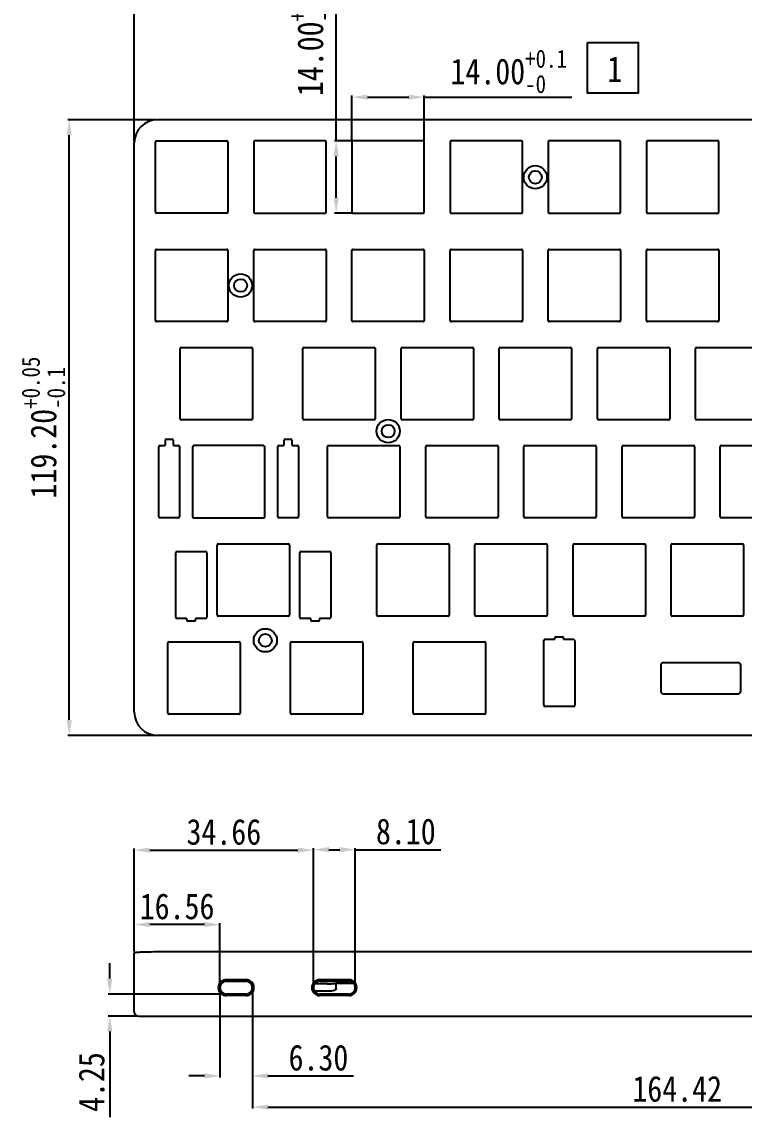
# Model space of a CAD drawing. Header units: millimetres. Extents: x 217 to 1040, y -1066 to -424.
# Drawn here: x 393.5 to 533.3, y -780.6 to -568.6 of the extents above; entities that cross this region are included whole.
import ezdxf

# ---------------------------------------------------------------- set-up
doc = ezdxf.new("R2010")
doc.units = ezdxf.units.MM
doc.header["$PDMODE"] = 3
doc.header["$PDSIZE"] = 8
doc.layers.get('0').update_dxf_attribs({"linetype": 'CONTINUOUS'})
doc.layers.get('Defpoints').update_dxf_attribs({"linetype": 'CONTINUOUS'})
doc.layers.add('标注尺寸', color=2, linetype='CONTINUOUS')
doc.styles.get("Standard").update_dxf_attribs({"font": '', "width": 0.85, "height": 5})
doc.styles.get('Standard').set_extended_font_data('SimSun')
doc.dimstyles.get("Standard").update_dxf_attribs({"dimtxt": 5, "dimasz": 3, "dimexe": 0.3, "dimexo": 0.3, "dimgap": 1, "dimtad": 1, "dimzin": 1, "dimdsep": 46, "dimtxsty": 'Standard', "dimcen": 0.09, "dimclrd": 3, "dimclre": 3, "dimclrt": 3, "dimadec": 0, "dimazin": 2, "dimtp": 0.01, "dimtm": 0.01, "dimtfac": 1, "dimtofl": 0, "dimtmove": 0, "dimatfit": 3, "dimfxl": 0, "dimtolj": 1, "dimarcsym": 0})

# ---------------------------------------------------------------- blocks, each defined once
blk = doc.blocks.new('*D24')
at = {"layer": 'Defpoints', "color": 0}
for p in [(415.25, -743.35), (415.25, -748.85), (431.81, -755.57)]:
    blk.add_point(p, dxfattribs=at)
at = {"layer": '标注尺寸', "color": 3, "lineweight": -2}
for p, q in [((415.25, -748.55), (415.25, -743.05)), ((428.81, -743.35), (418.25, -743.35)), ((431.81, -755.27), (431.81, -743.05))]:
    blk.add_line(p, q, dxfattribs=at)
at = {"layer": '标注尺寸', "color": 3}
for points in [[(418.25, -742.85), (418.25, -743.85), (415.25, -743.35)], [(428.81, -742.85), (428.81, -743.85), (431.81, -743.35)]]:
    blk.add_solid(points, dxfattribs=at)
at = {"layer": '标注尺寸', "color": 3, "insert": (423.53, -739.85), "char_height": 5, "attachment_point": 5}
blk.add_mtext('\\A1;16.56', dxfattribs=at)
blk = doc.blocks.new('*D25')
at = {"layer": 'Defpoints', "color": 0}
for p in [(433.06, -756.82), (410.5, -761.07), (416.05, -761.07)]:
    blk.add_point(p, dxfattribs=at)
at = {"layer": '标注尺寸', "color": 3, "lineweight": -2}
for p, q in [((410.5, -753.82), (410.5, -750.82)), ((432.76, -756.82), (410.2, -756.82)), ((415.75, -761.07), (410.2, -761.07)), ((410.5, -764.07), (410.5, -780.63))]:
    blk.add_line(p, q, dxfattribs=at)
at = {"layer": '标注尺寸', "color": 3}
for points in [[(410, -753.82), (411, -753.82), (410.5, -756.82)], [(410, -764.07), (411, -764.07), (410.5, -761.07)]]:
    blk.add_solid(points, dxfattribs=at)
at = {"layer": '标注尺寸', "color": 3, "insert": (407, -773.85), "char_height": 5, "attachment_point": 5, "rotation": 90}
blk.add_mtext('\\A1;4.25', dxfattribs=at)
blk = doc.blocks.new('*D26')
at = {"layer": 'Defpoints', "color": 0}
for p in [(431.81, -755.57), (438.11, -755.57), (438.11, -772.65)]:
    blk.add_point(p, dxfattribs=at)
at = {"layer": '标注尺寸', "color": 3, "lineweight": -2}
for p, q in [((431.81, -755.87), (431.81, -772.95)), ((438.11, -755.87), (438.11, -772.95)), ((428.81, -772.65), (425.81, -772.65)), ((441.11, -772.65), (457.67, -772.65))]:
    blk.add_line(p, q, dxfattribs=at)
at = {"layer": '标注尺寸', "color": 3}
for points in [[(428.81, -772.15), (428.81, -773.15), (431.81, -772.65)], [(441.11, -772.15), (441.11, -773.15), (438.11, -772.65)]]:
    blk.add_solid(points, dxfattribs=at)
at = {"layer": '标注尺寸', "color": 3, "insert": (450.89, -769.15), "char_height": 5, "attachment_point": 5}
blk.add_mtext('\\A1;6.30', dxfattribs=at)
blk = doc.blocks.new('*D27')
at = {"layer": 'Defpoints', "color": 0}
for p in [(449.91, -728.93), (415.25, -748.85), (449.91, -755.57)]:
    blk.add_point(p, dxfattribs=at)
at = {"layer": '标注尺寸', "color": 3, "lineweight": -2}
for p, q in [((415.25, -748.55), (415.25, -728.63)), ((418.25, -728.93), (446.91, -728.93)), ((449.91, -755.27), (449.91, -728.63))]:
    blk.add_line(p, q, dxfattribs=at)
at = {"layer": '标注尺寸', "color": 3}
for points in [[(418.25, -728.43), (418.25, -729.43), (415.25, -728.93)], [(446.91, -728.43), (446.91, -729.43), (449.91, -728.93)]]:
    blk.add_solid(points, dxfattribs=at)
at = {"layer": '标注尺寸', "color": 3, "insert": (432.58, -725.43), "char_height": 5, "attachment_point": 5}
blk.add_mtext('\\A1;34.66', dxfattribs=at)
blk = doc.blocks.new('*D28')
at = {"layer": 'Defpoints', "color": 0}
for p in [(458.01, -728.85), (449.91, -755.57), (458.01, -755.57)]:
    blk.add_point(p, dxfattribs=at)
at = {"layer": '标注尺寸', "color": 3, "lineweight": -2}
for p, q in [((449.91, -755.27), (449.91, -728.55)), ((452.91, -728.85), (455.01, -728.85)), ((458.01, -755.27), (458.01, -728.55)), ((458.01, -728.85), (474.59, -728.85))]:
    blk.add_line(p, q, dxfattribs=at)
at = {"layer": '标注尺寸', "color": 3}
for points in [[(452.91, -728.35), (452.91, -729.35), (449.91, -728.85)], [(455.01, -728.35), (455.01, -729.35), (458.01, -728.85)]]:
    blk.add_solid(points, dxfattribs=at)
at = {"layer": '标注尺寸', "color": 3, "insert": (467.8, -725.35), "char_height": 5, "attachment_point": 5}
blk.add_mtext('\\A1;8.10', dxfattribs=at)
blk = doc.blocks.new('*D32')
at = {"layer": 'Defpoints', "color": 0}
for p in [(471.36, -583.16), (457.36, -591.82), (471.36, -591.82)]:
    blk.add_point(p, dxfattribs=at)
at = {"layer": '标注尺寸', "color": 3, "lineweight": -2}
for p, q in [((457.36, -591.52), (457.36, -582.86)), ((471.36, -591.52), (471.36, -582.86)), ((460.36, -583.16), (468.36, -583.16)), ((471.36, -583.16), (499.91, -583.16))]:
    blk.add_line(p, q, dxfattribs=at)
at = {"layer": '标注尺寸', "color": 3}
for points in [[(460.36, -582.66), (460.36, -583.66), (457.36, -583.16)], [(468.36, -582.66), (468.36, -583.66), (471.36, -583.16)]]:
    blk.add_solid(points, dxfattribs=at)
at = {"layer": '标注尺寸', "color": 3, "insert": (487.71, -578.16), "char_height": 5, "attachment_point": 5}
blk.add_mtext('\\A1;14.00{\\H0.7x;\\S+0.1^ -0;}', dxfattribs=at)
blk = doc.blocks.new('*D33')
at = {"layer": 'Defpoints', "color": 0}
for p in [(454.31, -591.62), (457.56, -591.62), (457.56, -605.62)]:
    blk.add_point(p, dxfattribs=at)
at = {"layer": '标注尺寸', "color": 3, "lineweight": -2}
for p, q in [((454.31, -591.62), (454.31, -559.47)), ((457.26, -591.62), (454.01, -591.62)), ((454.31, -602.62), (454.31, -594.62)), ((457.26, -605.62), (454.01, -605.62))]:
    blk.add_line(p, q, dxfattribs=at)
at = {"layer": '标注尺寸', "color": 3}
for points in [[(453.81, -594.62), (454.81, -594.62), (454.31, -591.62)], [(453.81, -602.62), (454.81, -602.62), (454.31, -605.62)]]:
    blk.add_solid(points, dxfattribs=at)
at = {"layer": '标注尺寸', "color": 3, "insert": (449.3, -571.67), "char_height": 5, "attachment_point": 5, "rotation": 90}
blk.add_mtext('\\A1;14.00{\\H0.7x;\\S+0.1^ -0;}', dxfattribs=at)
blk = doc.blocks.new('*D34')
at = {"layer": 'Defpoints', "color": 0}
for p in [(402.66, -587.52), (419.75, -587.52), (419.75, -706.72)]:
    blk.add_point(p, dxfattribs=at)
at = {"layer": '标注尺寸', "color": 3, "lineweight": -2}
for p, q in [((419.45, -587.52), (402.36, -587.52)), ((402.66, -703.72), (402.66, -590.52)), ((419.45, -706.72), (402.36, -706.72))]:
    blk.add_line(p, q, dxfattribs=at)
at = {"layer": '标注尺寸', "color": 3}
for points in [[(402.16, -590.52), (403.16, -590.52), (402.66, -587.52)], [(402.16, -703.72), (403.16, -703.72), (402.66, -706.72)]]:
    blk.add_solid(points, dxfattribs=at)
at = {"layer": '标注尺寸', "color": 3, "insert": (397.66, -647.12), "char_height": 5, "attachment_point": 5, "rotation": 90}
blk.add_mtext('\\A1;119.20{\\H0.7x;\\S+0.05^ -0.1;}', dxfattribs=at)
blk = doc.blocks.new('*D36')
at = {"layer": 'Defpoints', "color": 0}
for p in [(802.46, -561.35), (415.25, -592.02), (802.46, -592.02)]:
    blk.add_point(p, dxfattribs=at)
at = {"layer": '标注尺寸', "color": 3, "lineweight": -2}
for p, q in [((415.25, -591.72), (415.25, -561.05)), ((418.25, -561.35), (799.46, -561.35)), ((802.46, -591.72), (802.46, -561.05))]:
    blk.add_line(p, q, dxfattribs=at)
at = {"layer": '标注尺寸', "color": 3}
for points in [[(418.25, -560.85), (418.25, -561.85), (415.25, -561.35)], [(799.46, -560.85), (799.46, -561.85), (802.46, -561.35)]]:
    blk.add_solid(points, dxfattribs=at)
at = {"layer": '标注尺寸', "color": 3, "insert": (608.86, -556.34), "char_height": 5, "attachment_point": 5}
blk.add_mtext('\\A1;387.21{\\H0.7x;\\S+0.05^ -0.1;}', dxfattribs=at)
blk = doc.blocks.new('*D75')
at = {"layer": 'Defpoints', "color": 0}
for p in [(438.11, -755.57), (602.53, -756.07), (602.53, -778.69)]:
    blk.add_point(p, dxfattribs=at)
at = {"layer": '标注尺寸', "color": 3, "lineweight": -2}
for p, q in [((438.11, -755.87), (438.11, -778.99)), ((602.53, -756.37), (602.53, -778.99)), ((441.11, -778.69), (599.53, -778.69))]:
    blk.add_line(p, q, dxfattribs=at)
at = {"layer": '标注尺寸', "color": 3}
for points in [[(441.11, -778.19), (441.11, -779.19), (438.11, -778.69)], [(599.53, -778.19), (599.53, -779.19), (602.53, -778.69)]]:
    blk.add_solid(points, dxfattribs=at)
at = {"layer": '标注尺寸', "color": 3, "insert": (520.32, -775.19), "char_height": 5, "attachment_point": 5}
blk.add_mtext('\\A1;164.42', dxfattribs=at)

msp = doc.modelspace()

# ---------------------------------------------------------------- linework, layer by layer
at = {"color": 7, "linetype": 'Continuous'}
for p, q in [((797.964, -587.518), (419.753, -587.518)), ((415.253, -702.218), (415.253, -592.018)), ((419.358, -605.418), (419.358, -591.818)), ((419.558, -591.618), (433.158, -591.618)), ((433.358, -591.818), (433.358, -605.418)), ((438.358, -591.818), (438.358, -605.418)), ((452.158, -591.618), (438.558, -591.618)), ((452.358, -605.418), (452.358, -591.818)), ((457.358, -591.818), (457.358, -605.418)), ((471.158, -591.618), (457.558, -591.618)), ((471.358, -605.418), (471.358, -591.818)), ((476.358, -591.818), (476.358, -605.418)), ((490.158, -591.618), (476.558, -591.618)), ((490.358, -605.418), (490.358, -591.818)), ((495.358, -591.818), (495.358, -605.418)), ((509.158, -591.618), (495.558, -591.618)), ((509.358, -605.418), (509.358, -591.818)), ((514.358, -591.818), (514.358, -605.418)), ((528.158, -591.618), (514.558, -591.618)), ((528.358, -605.418), (528.358, -591.818)), ((433.158, -605.618), (419.558, -605.618)), ((438.558, -605.618), (452.158, -605.618)), ((457.558, -605.618), (471.158, -605.618)), ((476.558, -605.618), (490.158, -605.618)), ((495.558, -605.618), (509.158, -605.618)), ((514.558, -605.618), (528.158, -605.618)), ((419.558, -612.618), (433.158, -612.618)), ((438.558, -612.618), (452.158, -612.618)), ((457.558, -612.618), (471.158, -612.618)), ((476.558, -612.618), (490.158, -612.618)), ((495.558, -612.618), (509.158, -612.618)), ((514.558, -612.618), (528.158, -612.618)), ((419.358, -626.418), (419.358, -612.818)), ((433.358, -612.818), (433.358, -626.418)), ((438.358, -626.418), (438.358, -612.818)), ((452.358, -612.818), (452.358, -626.418)), ((457.358, -626.418), (457.358, -612.818)), ((471.358, -612.818), (471.358, -626.418)), ((476.358, -626.418), (476.358, -612.818)), ((490.358, -612.818), (490.358, -626.418)), ((495.358, -626.418), (495.358, -612.818)), ((509.358, -612.818), (509.358, -626.418)), ((514.358, -626.418), (514.358, -612.818)), ((528.358, -612.818), (528.358, -626.418)), ((433.158, -626.618), (419.558, -626.618)), ((452.158, -626.618), (438.558, -626.618)), ((471.158, -626.618), (457.558, -626.618)), ((490.158, -626.618), (476.558, -626.618)), ((509.158, -626.618), (495.558, -626.618)), ((528.158, -626.618), (514.558, -626.618)), ((424.123, -645.418), (424.123, -631.818)), ((424.323, -631.618), (437.923, -631.618)), ((438.123, -631.818), (438.123, -645.418)), ((447.888, -645.418), (447.888, -631.818)), ((448.088, -631.618), (461.688, -631.618)), ((461.888, -631.818), (461.888, -645.418)), ((466.888, -645.418), (466.888, -631.818)), ((467.088, -631.618), (480.688, -631.618)), ((480.888, -631.818), (480.888, -645.418)), ((485.888, -645.418), (485.888, -631.818)), ((486.088, -631.618), (499.688, -631.618)), ((499.888, -631.818), (499.888, -645.418)), ((504.888, -645.418), (504.888, -631.818)), ((505.088, -631.618), (518.688, -631.618)), ((518.888, -631.818), (518.888, -645.418)), ((523.888, -645.418), (523.888, -631.818)), ((524.088, -631.618), (537.688, -631.618)), ((437.923, -645.618), (424.323, -645.618)), ((461.688, -645.618), (448.088, -645.618)), ((480.688, -645.618), (467.088, -645.618)), ((499.688, -645.618), (486.088, -645.618)), ((518.688, -645.618), (505.088, -645.618)), ((537.688, -645.618), (524.088, -645.618)), ((420.008, -664.418), (420.008, -650.818)), ((420.208, -650.618), (421.058, -650.618)), ((421.258, -650.418), (421.258, -649.568)), ((421.458, -649.368), (422.558, -649.368)), ((422.758, -649.568), (422.758, -650.418)), ((422.958, -650.618), (423.808, -650.618)), ((424.008, -650.818), (424.008, -664.418)), ((426.508, -650.888), (426.508, -664.348)), ((440.238, -650.618), (426.778, -650.618)), ((440.508, -664.348), (440.508, -650.888)), ((443.008, -664.418), (443.008, -650.818)), ((443.208, -650.618), (444.058, -650.618)), ((444.258, -650.418), (444.258, -649.568)), ((444.458, -649.368), (445.558, -649.368)), ((445.758, -649.568), (445.758, -650.418)), ((445.958, -650.618), (446.808, -650.618)), ((447.008, -650.818), (447.008, -664.418)), ((452.658, -664.418), (452.658, -650.818)), ((452.858, -650.618), (466.458, -650.618)), ((466.658, -650.818), (466.658, -664.418)), ((471.658, -664.418), (471.658, -650.818)), ((471.858, -650.618), (485.458, -650.618)), ((485.658, -650.818), (485.658, -664.418)), ((490.658, -664.418), (490.658, -650.818)), ((490.858, -650.618), (504.458, -650.618)), ((504.658, -650.818), (504.658, -664.418)), ((509.658, -664.418), (509.658, -650.818)), ((509.858, -650.618), (523.458, -650.618)), ((523.658, -650.818), (523.658, -664.418)), ((528.658, -664.418), (528.658, -650.818)), ((528.858, -650.618), (542.458, -650.618)), ((423.808, -664.618), (420.208, -664.618)), ((426.778, -664.618), (440.238, -664.618)), ((446.808, -664.618), (443.208, -664.618)), ((466.458, -664.618), (452.858, -664.618)), ((485.458, -664.618), (471.858, -664.618)), ((504.458, -664.618), (490.858, -664.618)), ((523.458, -664.618), (509.858, -664.618)), ((542.458, -664.618), (528.858, -664.618)), ((431.258, -683.368), (431.258, -669.868)), ((431.508, -669.618), (445.008, -669.618)), ((445.258, -669.868), (445.258, -683.368)), ((462.168, -683.418), (462.168, -669.818)), ((462.368, -669.618), (475.968, -669.618)), ((476.168, -669.818), (476.168, -683.418)), ((481.168, -683.418), (481.168, -669.818)), ((481.368, -669.618), (494.968, -669.618)), ((495.168, -669.818), (495.168, -683.418)), ((500.168, -683.418), (500.168, -669.818)), ((500.368, -669.618), (513.968, -669.618)), ((514.168, -669.818), (514.168, -683.418)), ((519.168, -683.418), (519.168, -669.818)), ((519.368, -669.618), (532.968, -669.618)), ((533.168, -669.818), (533.168, -683.418)), ((423.258, -683.868), (423.258, -671.368)), ((423.508, -671.118), (429.008, -671.118)), ((429.258, -671.368), (429.258, -683.868)), ((447.258, -683.868), (447.258, -671.368)), ((447.508, -671.118), (453.008, -671.118)), ((453.258, -671.368), (453.258, -683.868)), ((425.408, -684.118), (423.508, -684.118)), ((425.408, -684.368), (425.408, -684.118)), ((426.858, -684.618), (425.658, -684.618)), ((427.108, -684.118), (427.108, -684.368)), ((429.008, -684.118), (427.108, -684.118)), ((445.008, -683.618), (431.508, -683.618)), ((449.408, -684.118), (447.508, -684.118)), ((449.408, -684.368), (449.408, -684.118)), ((450.858, -684.618), (449.658, -684.618)), ((451.108, -684.118), (451.108, -684.368)), ((453.008, -684.118), (451.108, -684.118)), ((475.968, -683.618), (462.368, -683.618)), ((494.968, -683.618), (481.368, -683.618)), ((513.968, -683.618), (500.368, -683.618)), ((532.968, -683.618), (519.368, -683.618)), ((421.728, -702.418), (421.728, -688.818)), ((421.928, -688.618), (435.528, -688.618)), ((435.728, -688.818), (435.728, -702.418)), ((445.488, -702.418), (445.488, -688.818)), ((445.688, -688.618), (459.288, -688.618)), ((459.488, -688.818), (459.488, -702.418)), ((469.248, -702.418), (469.248, -688.818)), ((469.448, -688.618), (483.048, -688.618)), ((483.248, -688.818), (483.248, -702.418)), ((494.483, -700.868), (494.483, -688.368)), ((494.733, -688.118), (496.633, -688.118)), ((496.633, -688.118), (496.633, -687.868)), ((496.883, -687.618), (498.083, -687.618)), ((498.333, -687.868), (498.333, -688.118)), ((498.333, -688.118), (500.233, -688.118)), ((500.483, -688.368), (500.483, -700.868)), ((517.135, -693.15), (517.135, -698.15)), ((532.135, -692.65), (517.635, -692.65)), ((532.635, -698.15), (532.635, -693.15)), ((517.635, -698.65), (532.135, -698.65)), ((500.233, -701.118), (494.733, -701.118)), ((435.528, -702.618), (421.928, -702.618)), ((459.288, -702.618), (445.688, -702.618)), ((483.048, -702.618), (469.448, -702.618)), ((797.964, -706.718), (419.753, -706.718)), ((415.253, -760.266), (415.253, -748.854)), ((797.965, -748.659), (419.752, -748.659)), ((433.058, -754.016), (436.858, -754.016)), ((433.058, -754.316), (436.858, -754.316)), ((452.545, -754.801), (450.169, -754.801)), ((451.158, -754.016), (456.758, -754.016)), ((451.158, -754.316), (456.758, -754.316)), ((457.73, -754.783), (454.286, -754.783)), ((436.858, -756.816), (433.058, -756.816)), ((453.42, -756.224), (450.098, -756.224)), ((456.758, -756.816), (451.158, -756.816)), ((436.858, -757.116), (433.058, -757.116)), ((456.758, -757.116), (451.158, -757.116)), ((416.053, -761.066), (801.664, -761.066))]:
    msp.add_line(p, q, dxfattribs=at)
for centre, radius in [((492.858, -598.655), 2.25), ((492.858, -598.655), 1.25), ((435.813, -619.618), 2.25), ((435.813, -619.618), 1.25), ((464.388, -647.818), 2.25), ((464.388, -647.818), 1.25), ((440.609, -688.323), 2.25), ((440.609, -688.323), 1.25)]:
    msp.add_circle(centre, radius, dxfattribs=at)
for centre, radius, start, end in [((419.753, -592.018), 4.5, 90, 180), ((419.558, -591.818), 0.2, 90, 180), ((433.158, -591.818), 0.2, 0, 90), ((438.558, -591.818), 0.2, 90, 180), ((452.158, -591.818), 0.2, 0, 90), ((457.558, -591.818), 0.2, 90, 180), ((471.158, -591.818), 0.2, 0, 90), ((476.558, -591.818), 0.2, 90, 180), ((490.158, -591.818), 0.2, 0, 90), ((495.558, -591.818), 0.2, 90, 180), ((509.158, -591.818), 0.2, 0, 90), ((514.558, -591.818), 0.2, 90, 180), ((528.158, -591.818), 0.2, 0, 90), ((419.558, -605.418), 0.2, 180, 270), ((433.158, -605.418), 0.2, 270, 0), ((438.558, -605.418), 0.2, 180, 270), ((452.158, -605.418), 0.2, 270, 0), ((457.558, -605.418), 0.2, 180, 270), ((471.158, -605.418), 0.2, 270, 0), ((476.558, -605.418), 0.2, 180, 270), ((490.158, -605.418), 0.2, 270, 0), ((495.558, -605.418), 0.2, 180, 270), ((509.158, -605.418), 0.2, 270, 0), ((514.558, -605.418), 0.2, 180, 270), ((528.158, -605.418), 0.2, 270, 0), ((419.558, -612.818), 0.2, 90, 180), ((433.158, -612.818), 0.2, 0, 90), ((438.558, -612.818), 0.2, 90, 180), ((452.158, -612.818), 0.2, 0, 90), ((457.558, -612.818), 0.2, 90, 180), ((471.158, -612.818), 0.2, 0, 90), ((476.558, -612.818), 0.2, 90, 180), ((490.158, -612.818), 0.2, 0, 90), ((495.558, -612.818), 0.2, 90, 180), ((509.158, -612.818), 0.2, 0, 90), ((514.558, -612.818), 0.2, 90, 180), ((528.158, -612.818), 0.2, 0, 90), ((419.558, -626.418), 0.2, 180, 270), ((433.158, -626.418), 0.2, 270, 0), ((438.558, -626.418), 0.2, 180, 270), ((452.158, -626.418), 0.2, 270, 0), ((457.558, -626.418), 0.2, 180, 270), ((471.158, -626.418), 0.2, 270, 0), ((476.558, -626.418), 0.2, 180, 270), ((490.158, -626.418), 0.2, 270, 0), ((495.558, -626.418), 0.2, 180, 270), ((509.158, -626.418), 0.2, 270, 0), ((514.558, -626.418), 0.2, 180, 270), ((528.158, -626.418), 0.2, 270, 0), ((424.323, -631.818), 0.2, 90, 180), ((437.923, -631.818), 0.2, 0, 90), ((448.088, -631.818), 0.2, 90, 180), ((461.688, -631.818), 0.2, 0, 90), ((467.088, -631.818), 0.2, 90, 180), ((480.688, -631.818), 0.2, 0, 90), ((486.088, -631.818), 0.2, 90, 180), ((499.688, -631.818), 0.2, 0, 90), ((505.088, -631.818), 0.2, 90, 180), ((518.688, -631.818), 0.2, 0, 90), ((524.088, -631.818), 0.2, 90, 180), ((424.323, -645.418), 0.2, 180, 270), ((437.923, -645.418), 0.2, 270, 0), ((448.088, -645.418), 0.2, 180, 270), ((461.688, -645.418), 0.2, 270, 0), ((467.088, -645.418), 0.2, 180, 270), ((480.688, -645.418), 0.2, 270, 0), ((486.088, -645.418), 0.2, 180, 270), ((499.688, -645.418), 0.2, 270, 0), ((505.088, -645.418), 0.2, 180, 270), ((518.688, -645.418), 0.2, 270, 0), ((524.088, -645.418), 0.2, 180, 270), ((420.208, -650.818), 0.2, 90, 180), ((421.058, -650.418), 0.2, 270, 0), ((421.458, -649.568), 0.2, 90, 180), ((422.558, -649.568), 0.2, 0, 90), ((422.958, -650.418), 0.2, 180, 270), ((423.808, -650.818), 0.2, 0, 90), ((426.778, -650.888), 0.27, 90, 180), ((440.238, -650.888), 0.27, 0, 90), ((443.208, -650.818), 0.2, 90, 180), ((444.058, -650.418), 0.2, 270, 0), ((444.458, -649.568), 0.2, 90, 180), ((445.558, -649.568), 0.2, 0, 90), ((445.958, -650.418), 0.2, 180, 270), ((446.808, -650.818), 0.2, 0, 90), ((452.858, -650.818), 0.2, 90, 180), ((466.458, -650.818), 0.2, 0, 90), ((471.858, -650.818), 0.2, 90, 180), ((485.458, -650.818), 0.2, 0, 90), ((490.858, -650.818), 0.2, 90, 180), ((504.458, -650.818), 0.2, 0, 90), ((509.858, -650.818), 0.2, 90, 180), ((523.458, -650.818), 0.2, 0, 90), ((528.858, -650.818), 0.2, 90, 180), ((420.208, -664.418), 0.2, 180, 270), ((423.808, -664.418), 0.2, 270, 0), ((426.778, -664.348), 0.27, 180, 270), ((440.238, -664.348), 0.27, 270, 0), ((443.208, -664.418), 0.2, 180, 270), ((446.808, -664.418), 0.2, 270, 0), ((452.858, -664.418), 0.2, 180, 270), ((466.458, -664.418), 0.2, 270, 0), ((471.858, -664.418), 0.2, 180, 270), ((485.458, -664.418), 0.2, 270, 0), ((490.858, -664.418), 0.2, 180, 270), ((504.458, -664.418), 0.2, 270, 0), ((509.858, -664.418), 0.2, 180, 270), ((523.458, -664.418), 0.2, 270, 0), ((528.858, -664.418), 0.2, 180, 270), ((431.508, -669.868), 0.25, 90, 180), ((445.008, -669.868), 0.25, 0, 90), ((462.368, -669.818), 0.2, 90, 180), ((475.968, -669.818), 0.2, 0, 90), ((481.368, -669.818), 0.2, 90, 180), ((494.968, -669.818), 0.2, 0, 90), ((500.368, -669.818), 0.2, 90, 180), ((513.968, -669.818), 0.2, 0, 90), ((519.368, -669.818), 0.2, 90, 180), ((532.968, -669.818), 0.2, 0, 90), ((423.508, -671.368), 0.25, 90, 180), ((429.008, -671.368), 0.25, 0, 90), ((447.508, -671.368), 0.25, 90, 180), ((453.008, -671.368), 0.25, 0, 90), ((423.508, -683.868), 0.25, 180, 270), ((425.658, -684.368), 0.25, 180, 270), ((426.858, -684.368), 0.25, 270, 0), ((429.008, -683.868), 0.25, 270, 0), ((431.508, -683.368), 0.25, 180, 270), ((445.008, -683.368), 0.25, 270, 0), ((447.508, -683.868), 0.25, 180, 270), ((449.658, -684.368), 0.25, 180, 270), ((450.858, -684.368), 0.25, 270, 0), ((453.008, -683.868), 0.25, 270, 0), ((462.368, -683.418), 0.2, 180, 270), ((475.968, -683.418), 0.2, 270, 0), ((481.368, -683.418), 0.2, 180, 270), ((494.968, -683.418), 0.2, 270, 0), ((500.368, -683.418), 0.2, 180, 270), ((513.968, -683.418), 0.2, 270, 0), ((519.368, -683.418), 0.2, 180, 270), ((532.968, -683.418), 0.2, 270, 0), ((421.928, -688.818), 0.2, 90, 180), ((435.528, -688.818), 0.2, 0, 90), ((445.688, -688.818), 0.2, 90, 180), ((459.288, -688.818), 0.2, 0, 90), ((469.448, -688.818), 0.2, 90, 180), ((483.048, -688.818), 0.2, 0, 90), ((494.733, -688.368), 0.25, 90, 180), ((496.883, -687.868), 0.25, 90, 180), ((498.083, -687.868), 0.25, 0, 90), ((500.233, -688.368), 0.25, 0, 90), ((517.635, -693.15), 0.5, 90, 180), ((532.135, -693.15), 0.5, 0, 90), ((517.635, -698.15), 0.5, 180, 270), ((532.135, -698.15), 0.5, 270, 0), ((494.733, -700.868), 0.25, 180, 270), ((500.233, -700.868), 0.25, 270, 0), ((419.753, -702.218), 4.5, 180, 270), ((421.928, -702.418), 0.2, 180, 270), ((435.528, -702.418), 0.2, 270, 0), ((445.688, -702.418), 0.2, 180, 270), ((459.288, -702.418), 0.2, 270, 0), ((469.448, -702.418), 0.2, 180, 270), ((483.048, -702.418), 0.2, 270, 0), ((433.058, -755.566), 1.55, 90, 270), ((433.058, -755.566), 1.25, 90, 270), ((436.858, -755.566), 1.55, 270, 90), ((436.858, -755.566), 1.25, 270, 90), ((451.158, -755.566), 1.55, 90, 270), ((451.158, -755.566), 1.25, 90, 270), ((452.528, -671.676), 83.125, 270.0119, 271.21187), ((495.908, -755.286), 41.625, 179.30633, 180.69367), ((456.758, -755.566), 1.55, 270, 90), ((456.758, -755.566), 1.25, 270, 90), ((416.053, -760.266), 0.8, 180, 270)]:
    msp.add_arc(centre, radius, start, end, dxfattribs=at)
for points, knots in [([(415.279, -748.833), (415.272, -748.836), (415.262, -748.84), (415.253, -748.85), (415.253, -748.854)], [0, 0, 0, 0, 0.6419802, 1, 1, 1, 1]), ([(419.752, -748.659), (419.215, -748.659), (418.213, -748.667), (417.024, -748.695), (416.226, -748.732), (415.79, -748.759), (415.489, -748.791), (415.33, -748.813), (415.279, -748.833)], [0, 0, 0, 0, 0.3594449, 0.6712022, 0.7960541, 0.8943881, 0.9630588, 1, 1, 1, 1]), ([(454.286, -755.79), (454.256, -755.869), (454.154, -756.016), (453.85, -756.183), (453.59, -756.223), (453.42, -756.224)], [0, 0, 0, 0, 0.2486874, 0.4995189, 1, 1, 1, 1])]:
    msp.add_open_spline(points, degree=3, knots=knots, dxfattribs=at)
at = {"layer": '标注尺寸', "color": 1}
msp.add_lwpolyline([(502.938, -572.6), (512.738, -572.6), (512.738, -582.4), (502.938, -582.4)], close=True, dxfattribs=at)

# ---------------------------------------------------------------- texts
at = {"layer": '标注尺寸', "color": 1, "insert": (506.778, -575.223), "char_height": 5, "width": 5.95188, "attachment_point": 1}
msp.add_mtext('1', dxfattribs=at)

# ---------------------------------------------------------------- dimensions: what is measured, and where the dimension line sits
at = {"layer": '标注尺寸', "color": 1}
dim = msp.add_linear_dim(base=(802.464, -561.349), p1=(415.253, -592.018), p2=(802.464, -592.018), text='<>{\\H0.7x;\\S+0.05^ -0.1;}', dimstyle='Standard', dxfattribs=at)
dim.commit()
dim.dimension.update_dxf_attribs({"geometry": '*D36', "text_midpoint": (608.858, -561.349), "dimtype": 160})
at = {"layer": '标注尺寸'}
dim = msp.add_linear_dim(base=(454.306, -591.618), p1=(457.558, -605.618), p2=(457.558, -591.618), angle=90, text='<>{\\H0.7x;\\S+0.1^ -0;}', dimstyle='Standard', dxfattribs=at)
dim.commit()
dim.dimension.update_dxf_attribs({"geometry": '*D33', "text_midpoint": (454.306, -571.673), "dimtype": 160})
dim = msp.add_linear_dim(base=(471.358, -583.161), p1=(457.358, -591.818), p2=(471.358, -591.818), text='<>{\\H0.7x;\\S+0.1^ -0;}', dimstyle='Standard', dxfattribs=at)
dim.commit()
dim.dimension.update_dxf_attribs({"geometry": '*D32', "text_midpoint": (487.706, -583.161), "dimtype": 160})
at = {"layer": '标注尺寸', "color": 1}
dim = msp.add_linear_dim(base=(402.66, -587.518), p1=(419.753, -706.718), p2=(419.753, -587.518), angle=90, text='<>{\\H0.7x;\\S+0.05^ -0.1;}', dimstyle='Standard', dxfattribs=at)
dim.commit()
dim.dimension.update_dxf_attribs({"geometry": '*D34', "text_midpoint": (397.655, -647.118)})
for base, p1, p2, picture, middle in [((449.908063516, -728.932814314), (415.253063516, -748.854110512), (449.908063516, -755.56561771), '*D27', (432.580563516, -725.432814314)), ((458.008, -728.855), (449.908, -755.566), (458.008, -755.566), '*D28', (467.801, -725.355)), ((415.253063516, -743.347348231), (431.808063516, -755.56561771), (415.253063516, -748.854110512), '*D24', (423.530563516, -739.847348231)), ((438.108, -772.649), (431.808, -755.566), (438.108, -755.566), '*D26', (450.889, -769.149)), ((602.533063, -778.690296), (438.108064, -755.565618), (602.533063, -756.065618), '*D75', (520.320563, -775.190296))]:
    dim = msp.add_linear_dim(base=base, p1=p1, p2=p2, dimstyle='Standard', dxfattribs=at)
    dim.commit()
    dim.dimension.update_dxf_attribs({"geometry": picture, "text_midpoint": middle})
dim = msp.add_linear_dim(base=(410.504, -761.066), p1=(433.058, -756.816), p2=(416.053, -761.066), angle=90, dimstyle='Standard', dxfattribs=at)
dim.commit()
dim.dimension.update_dxf_attribs({"geometry": '*D25', "text_midpoint": (407.004, -773.847)})

doc.saveas('drawing.dxf')
